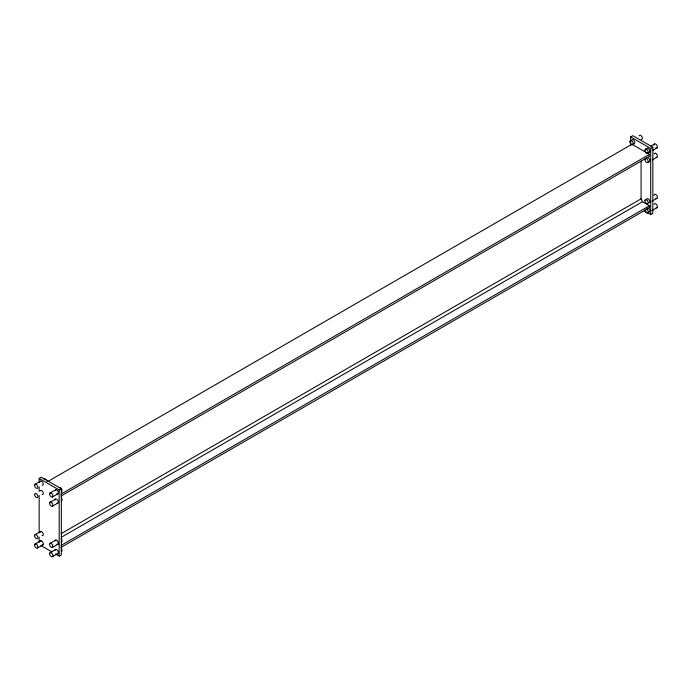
<?xml version="1.0" encoding="UTF-8"?>
<svg xmlns="http://www.w3.org/2000/svg" width="692" height="692" viewBox="0 0 692 692"><rect width="100%" height="100%" fill="white"/><g stroke="black" fill="none" stroke-linecap="round" stroke-linejoin="round"><path stroke-width="1.04" d="M39.15 482.696L39.15 478.432L41.304 477.186L61.337 488.751L61.337 554.854L59.183 556.1L55.542 553.998M630.663 145.458L630.663 136.93L632.817 135.684L652.85 147.249L652.85 213.352L650.696 214.598L644.321 210.913M35.076 484.305L40.594 481.122M48.181 481.295L631.926 144.273L649.433 154.377L649.433 156.323L61.008 496.052M50.101 492.981L55.991 489.581M645.42 149.282L647.254 148.226M650.93 146.099L654.606 143.979M39.15 478.432L59.183 489.997L61.337 488.751M630.663 136.93L650.696 148.495L652.85 147.249M52.419 496.994L58.31 493.595M647.729 153.295L649.572 152.231M652.322 150.64L656.924 147.984M61.008 494.105L649.433 154.377M50.101 502.219L55.516 499.096M52.419 506.233L57.834 503.11M647.729 162.534L649.572 161.47M652.322 159.878L656.924 157.231M35.076 534.674L40.966 531.274M35.076 544.016L40.966 540.616M61.078 533.705L641.077 198.846L641.077 161.115M37.394 548.021L43.285 544.621M50.101 543.35L55.991 539.942M61.553 537.13L642.496 201.727L649.433 205.74L649.433 207.686L61.008 547.407M52.419 547.355L58.31 543.955M651.873 201.268L656.924 198.353M61.008 545.46L649.433 205.74M50.101 552.683L55.991 549.284M52.419 556.697L58.31 553.297M651.873 210.602L656.924 207.695M40.966 545.59L51.891 551.896M642.496 201.727L641.077 198.846M650.696 148.495L650.696 214.598M59.183 489.997L59.183 556.1M39.15 486.96L39.15 491.225M39.15 495.489L39.15 532.805M39.15 537.07L39.15 542.407M59.296 487.678A2.318 1.341 60 0 1 61.752 489.279A2.318 1.341 60 0 1 61.268 491.796M55.092 490.464A2.318 1.341 60 0 1 56.96 490.161A2.318 1.341 60 0 1 58.31 492.972A2.318 1.341 60 0 1 56.675 493.751M44.011 479.245A2.318 1.341 60 0 1 45.637 479.253A2.318 1.341 60 0 1 47.004 481.433M55.04 550.624A2.318 1.341 60 0 1 56.536 549.604A2.318 1.341 60 0 1 58.292 552.173A2.318 1.341 60 0 1 57.099 553.635M61.268 548.22A2.318 1.341 60 0 1 61.268 551.498M61.268 538.878A2.318 1.341 60 0 1 61.268 542.156M40.067 481.788A2.318 1.341 60 0 1 42.809 482.523A2.318 1.341 60 0 1 42.074 485.256M61.268 497.756A2.318 1.341 60 0 1 61.268 501.034M55.04 500.16A2.318 1.341 60 0 1 56.536 499.14A2.318 1.341 60 0 1 58.292 501.7A2.318 1.341 60 0 1 57.099 503.171M40.067 541.49A2.318 1.341 60 0 1 42.809 542.225A2.318 1.341 60 0 1 42.074 544.959M40.067 491.026A2.318 1.341 60 0 1 42.809 491.761A2.318 1.341 60 0 1 42.074 494.495M55.092 540.824A2.318 1.341 60 0 1 57.834 541.559A2.318 1.341 60 0 1 57.099 544.293M40.015 532.606A2.318 1.341 60 0 1 41.511 531.586A2.318 1.341 60 0 1 43.267 534.155A2.318 1.341 60 0 1 42.074 535.617M631.588 140.277A2.318 1.341 60 0 1 633.448 139.983A2.318 1.341 60 0 1 634.798 142.786A2.318 1.341 60 0 1 633.163 143.573M654.182 153.823A2.318 1.341 60 0 1 656.924 154.55A2.318 1.341 60 0 1 656.189 157.292M647.773 207.989A2.318 1.341 60 0 1 649.771 210.48A2.318 1.341 60 0 1 648.612 212.124M639.157 135.909A2.318 1.341 60 0 1 641.899 136.644A2.318 1.341 60 0 1 641.164 139.377M646.146 208.923A2.318 1.341 60 0 1 648.188 211.596A2.318 1.341 60 0 1 646.717 212.954A2.318 1.341 60 0 1 644.935 210.048M646.613 148.953A2.318 1.341 60 0 1 649.347 149.688A2.318 1.341 60 0 1 648.612 152.422M646.778 198.95A2.318 1.341 60 0 1 649.606 200.594A2.318 1.341 60 0 1 648.188 202.609M646.553 199.772A2.318 1.341 60 0 1 646.613 199.313M654.13 145.035A2.318 1.341 60 0 1 655.765 144.092A2.318 1.341 60 0 1 657.4 146.929A2.318 1.341 60 0 1 655.765 147.872M654.13 195.404A2.318 1.341 60 0 1 655.765 194.452A2.318 1.341 60 0 1 657.4 197.289A2.318 1.341 60 0 1 655.765 198.232M647.037 157.586A2.318 1.341 60 0 1 649.606 159.463A2.318 1.341 60 0 1 648.612 161.66M654.182 204.287A2.318 1.341 60 0 1 656.924 205.022A2.318 1.341 60 0 1 656.189 207.756M34.6 494.607A2.318 1.341 60 0 0 37.057 497.66A2.318 1.341 60 0 0 37.057 494.391A2.318 1.341 60 0 0 34.6 494.607M49.625 494.045A2.318 1.341 60 0 0 52.082 497.098A2.318 1.341 60 0 0 52.082 493.82A2.318 1.341 60 0 0 49.625 494.045M34.6 485.369A2.318 1.341 60 0 0 37.057 488.422A2.318 1.341 60 0 0 37.057 485.153A2.318 1.341 60 0 0 34.6 485.369M34.6 535.729A2.318 1.341 60 0 0 37.057 538.783A2.318 1.341 60 0 0 37.057 535.513A2.318 1.341 60 0 0 34.6 535.729M49.625 544.405A2.318 1.341 60 0 0 52.082 547.458A2.318 1.341 60 0 0 52.082 544.189A2.318 1.341 60 0 0 49.625 544.405M49.625 503.283A2.318 1.341 60 0 0 52.082 506.336A2.318 1.341 60 0 0 52.082 503.067A2.318 1.341 60 0 0 49.625 503.283M34.6 545.071A2.318 1.341 60 0 0 37.057 548.125A2.318 1.341 60 0 0 37.057 544.855A2.318 1.341 60 0 0 34.6 545.071M49.625 553.747A2.318 1.341 60 0 0 52.082 556.801A2.318 1.341 60 0 0 52.082 553.531A2.318 1.341 60 0 0 49.625 553.747M629.91 141.67A2.318 1.341 60 0 0 632.367 144.723A2.318 1.341 60 0 0 632.367 141.445A2.318 1.341 60 0 0 629.91 141.67M644.935 159.584A2.318 1.341 60 0 0 647.392 162.637A2.318 1.341 60 0 0 647.392 159.359A2.318 1.341 60 0 0 644.935 159.584M644.935 150.346A2.318 1.341 60 0 0 647.392 153.399A2.318 1.341 60 0 0 647.392 150.121A2.318 1.341 60 0 0 644.935 150.346M644.935 200.706A2.318 1.341 60 0 0 647.392 203.759A2.318 1.341 60 0 0 647.392 200.49A2.318 1.341 60 0 0 644.935 200.706"/></g></svg>
